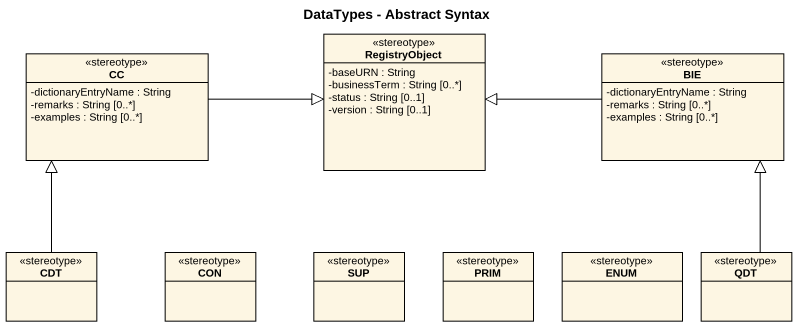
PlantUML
@startuml
title DataTypes - Abstract Syntax
hide circle
hide empty members
skinparam classAttributeIconSize 0
class RegistryObject <<stereotype>> {
  -baseURN : String
  -businessTerm : String [0..*]
  -status : String [0..1]
  -version : String [0..1]
}
class CC <<stereotype>> {
  -dictionaryEntryName : String
  -remarks : String [0..*]
  -examples : String [0..*]
}
class BIE <<stereotype>> {
  -dictionaryEntryName : String
  -remarks : String [0..*]
  -examples : String [0..*]
}
class CDT <<stereotype>>
class CON <<stereotype>>
class SUP <<stereotype>>
class PRIM <<stereotype>>
class "ENUM" as ENUM_ <<stereotype>>
class QDT <<stereotype>>
CC -right-|> RegistryObject
BIE -left-|> RegistryObject
CDT -up-|> CC
QDT -up-|> BIE
@enduml
